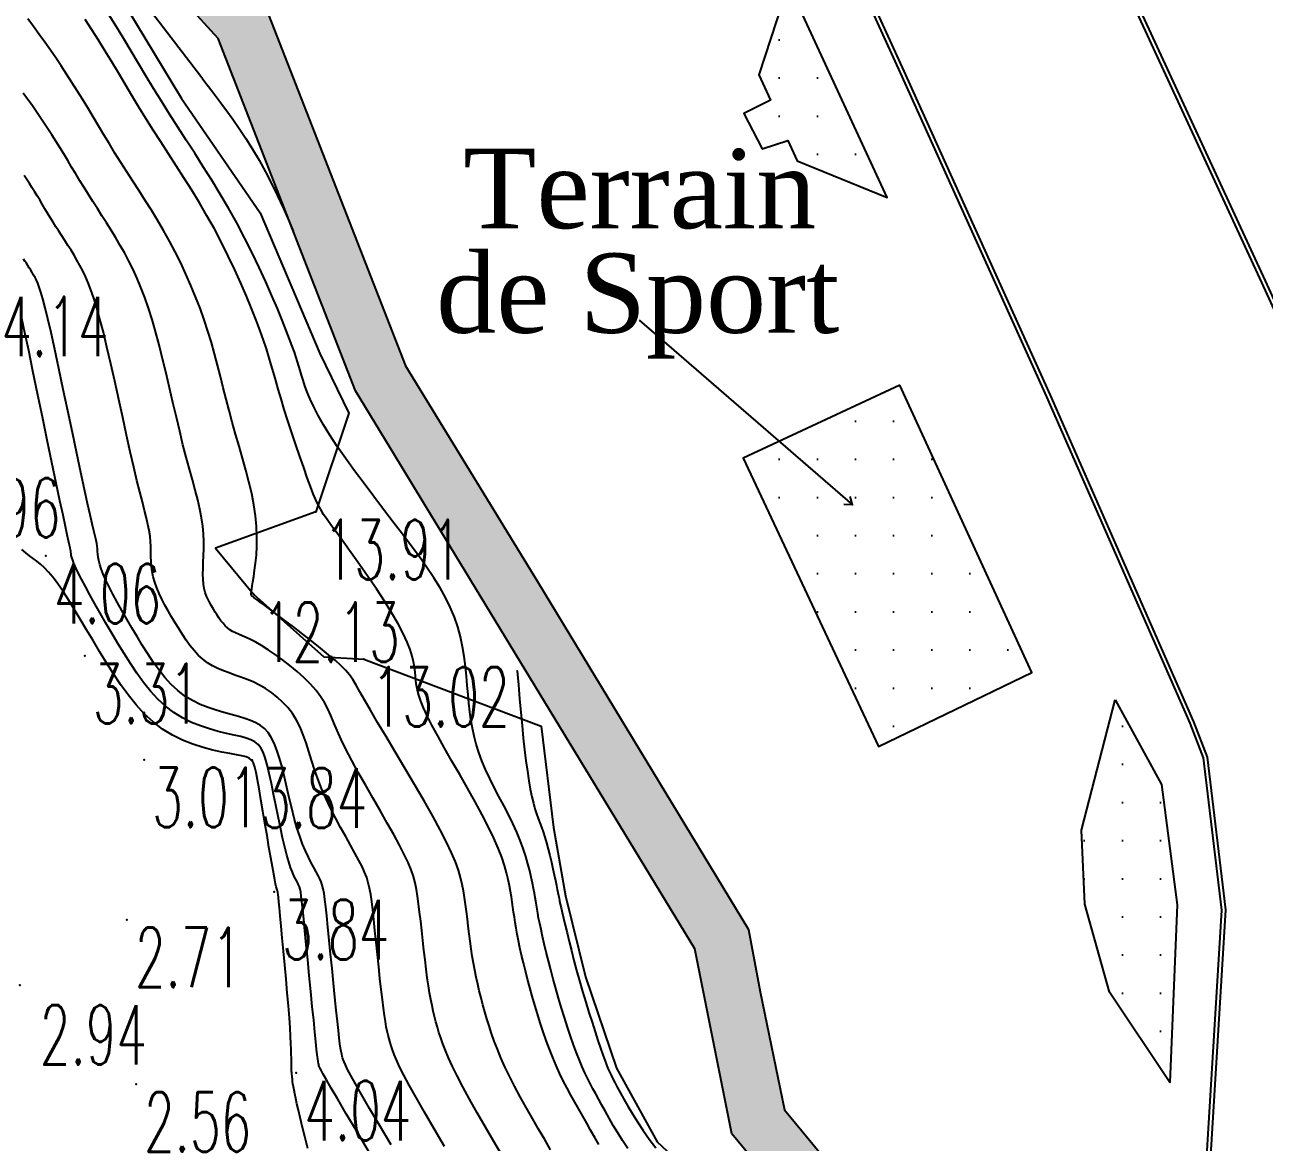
# Model space of a CAD drawing. Header units: millimetres. Extents: x 88261 to 90953, y 390274 to 392322.
# Drawn here: x 90470.6 to 90548.6, y 391567.4 to 391637.7 of the extents above; entities that cross this region are included whole.
import ezdxf
from ezdxf.enums import TextEntityAlignment as Align

# ---------------------------------------------------------------- set-up
doc = ezdxf.new("R2010")
doc.units = ezdxf.units.MM
doc.header["$LTSCALE"] = 25
for name, color, linetype in [('CN_01_00', 42, 'Continuous'), ('CN_02_00', 16, 'Continuous'), ('COTEAlt', 7, 'Continuous'), ('route', 253, 'Continuous'), ('TopoAlt', 7, 'Continuous'), ('TOPOJIS', 7, 'Continuous')]:
    doc.layers.add(name, color=color, linetype=linetype)
doc.styles.add('Romans 1.0', font='Romans.shx', dxfattribs={"width": 0.99, "height": 1})
doc.styles.add('Simplex 1.0', font='Simplex.shx', dxfattribs={"width": 0.99, "height": 2.5})
doc.styles.get("Standard").update_dxf_attribs({"font": 'times.ttf'})
pattern_1 = [(0, (-0.35, -2.46), (0, 2.4), [0, -2.4])]

# ---------------------------------------------------------------- blocks, each defined once
blk = doc.blocks.new('TCPOINT')
at = {"color": 0}
blk.add_point((0, 0), dxfattribs=at)
at = {"layer": 'TopoAlt', "style": 'Romans 1.0', "width": 0.99}
blk.add_attdef('ALT', text='', height=200, dxfattribs=at).set_placement((0.5, -0.5), align=Align.TOP_LEFT)
blk = doc.blocks.new('COTE')
at = {"color": 0}
blk.add_point((0, 0), dxfattribs=at)
at = {"layer": 'COTEAlt'}
blk.add_attdef('ALT', text='', height=3.75, dxfattribs=at).set_placement((1.25, -1.25), align=Align.TOP_LEFT)

msp = doc.modelspace()

# ---------------------------------------------------------------- hatches: boundary and pattern name
h = msp.add_hatch()
h.set_pattern_fill('AR-HBONE', color=23, scale=0.032)
h.set_pattern_definition([(45, (-511.459, 107.3326), (0, 4.597891134), [9.7536, -3.2512]), (135, (-509.16, 109.6315), (5e-16, 4.597891134), [9.7536, -3.2512])])
h.paths.add_polyline_path([(90580.259, 391369.323), (90578.893, 391372.088), (90577.403, 391380.386), (90572.476, 391388.749), (90564.469, 391395.121), (90551.356, 391397.716), (90544.735, 391400.861), (90542.893, 391403.775), (90543.568, 391412.079), (90551.362, 391419.931), (90552.964, 391421.402), (90554.737, 391426.973), (90553.749, 391430.788), (90551.439, 391434.414), (90550.677, 391440.955), (90548.617, 391445.303), (90546.298, 391449.141), (90545.472, 391455.293), (90546.531, 391461.247), (90545.455, 391467.304), (90543.481, 391470.813), (90539.022, 391477.118), (90538.554, 391481.349), (90538.699, 391487.409), (90537.691, 391490.033), (90535.204, 391494.153), (90533.84, 391500.271), (90529.551, 391507.768), (90528.583, 391512.46), (90528.626, 391519.305), (90526.727, 391525.756), (90527.819, 391536.032), (90524.222, 391546.435), (90524.867, 391555.468), (90523.429, 391563.259), (90518.375, 391569.388), (90516.845, 391576.818), (90516.107, 391580.734), (90502.826, 391602.657), (90494.518, 391616.214), (90485.753, 391638.699), (90442.611, 391685.947), (90436.501, 391694.495), (90435.059, 391708.645), (90451.717, 391741.838), (90452.722, 391752.459), (90451.18, 391766.065), (90442.505, 391784.213), (90439.49, 391790.617), (90435.648, 391805.425), (90431.473, 391812.607), (90431.344, 391819.043), (90432.829, 391823.298), (90433.294, 391826.816), (90429.771, 391827.329), (90429.353, 391824.167), (90427.779, 391819.657), (90427.939, 391811.686), (90432.327, 391804.136), (90436.131, 391789.476), (90447.766, 391765.089), (90449.151, 391752.487), (90448.241, 391742.876), (90431.42, 391709.359), (90433.06, 391693.268), (90439.886, 391683.74), (90482.728, 391636.82), (90491.37, 391614.651), (90512.731, 391579.518), (90515.069, 391567.885), (90520.145, 391561.738), (90521.291, 391555.336), (90520.626, 391546.015), (90524.203, 391535.686), (90523.12, 391525.489), (90525.07, 391518.866), (90525.027, 391512.168), (90526.183, 391506.569), (90530.486, 391499.047), (90531.859, 391492.888), (90534.481, 391488.544), (90535.13, 391486.855), (90534.996, 391481.233), (90535.654, 391475.818), (90540.514, 391468.946), (90542.058, 391466.169), (90542.923, 391461.302), (90541.877, 391455.423), (90542.874, 391448.002), (90545.528, 391443.646), (90547.213, 391440.041), (90548.002, 391433.266), (90550.446, 391429.429), (90551.042, 391427.127), (90549.899, 391423.533), (90540.13, 391413.692), (90539.256, 391402.948), (90542.265, 391398.189), (90550.195, 391394.422), (90562.902, 391391.907), (90569.736, 391386.468), (90574.016, 391379.204), (90575.482, 391371.036), (90577.068, 391367.827), (90585.289, 391363.31), (90587.237, 391361.568), (90590.672, 391353.748), (90594.383, 391351.285), (90604.653, 391343.84), (90612.851, 391334.359), (90618.437, 391325.085), (90621.782, 391317.486), (90624.002, 391309.067), (90627.738, 391287.71), (90628.019, 391279.65), (90627.255, 391266.593), (90621.182, 391254.035), (90617.042, 391235.488), (90618.319, 391215.583), (90622.574, 391202.325), (90631.256, 391184.221), (90636.053, 391168.094), (90637.79, 391151.812), (90636.657, 391134.553), (90636.754, 391124.145), (90640.334, 391110.892), (90653.891, 391091.985), (90663.63, 391082.027), (90671.36, 391067.261), (90675.086, 391054.053), (90683.469, 391034.279), (90692.526, 391020.632), (90692.509, 391024.786), (90691.925, 391027.104), (90686.033, 391034.997), (90677.901, 391054.178), (90674.136, 391067.524), (90665.998, 391083.069), (90656.086, 391093.204), (90643.054, 391111.379), (90639.756, 391123.588), (90639.664, 391133.417), (90640.808, 391150.846), (90639.005, 391167.747), (90634.038, 391184.447), (90625.339, 391202.585), (90621.29, 391215.202), (90620.073, 391234.176), (90624.016, 391251.839), (90630.214, 391264.657), (90631.029, 391278.571), (90630.739, 391286.886), (90629.714, 391298.649), (90627.043, 391310.671), (90621.607, 391322.866), (90613.162, 391336.588), (90606.038, 391344.517), (90602.665, 391348.269), (90597.913, 391351.643), (90592.983, 391355.027), (90589.642, 391362.633), (90586.918, 391365.07)])
h = msp.add_hatch()
h.set_pattern_fill('JARDIN', color=104, scale=0.8)
h.set_pattern_definition(pattern_1)
h.paths.add_polyline_path([(90518.626, 391640.26), (90516.765, 391634.533), (90517.492, 391632.936), (90515.826, 391632.103), (90516.975, 391629.881), (90518.597, 391630.409), (90519.189, 391629.121), (90524.842, 391626.815)])
h = msp.add_hatch()
h.set_pattern_fill('JARDIN', color=104, scale=0.8)
h.set_pattern_definition(pattern_1)
h.paths.add_polyline_path([(90525.645, 391615.005), (90515.785, 391610.406), (90524.307, 391592.256), (90533.948, 391596.928)])
h = msp.add_hatch()
h.set_pattern_fill('JARDIN', color=104, scale=0.8)
h.set_pattern_definition(pattern_1)
h.paths.add_polyline_path([(90543.112, 391582.298), (90542.115, 391589.866), (90539.205, 391595.19), (90537.074, 391586.988), (90537.286, 391582.334), (90538.847, 391576.808), (90542.641, 391571.107)])

# ---------------------------------------------------------------- linework, layer by layer
at = {"color": 23, "elevation": 15.394, "flags": 128}
for points in [[(90523.12, 391525.489), (90524.203, 391535.686), (90520.626, 391546.015), (90521.291, 391555.336), (90520.145, 391561.738), (90515.069, 391567.885), (90512.731, 391579.518), (90491.37, 391614.651), (90482.728, 391636.82), (90439.886, 391683.74)], [(90523.12, 391525.489), (90524.203, 391535.686), (90520.626, 391546.015), (90521.291, 391555.336), (90520.145, 391561.738), (90515.069, 391567.885), (90512.731, 391579.518), (90491.37, 391614.651), (90482.728, 391636.82), (90439.886, 391683.74)], [(90523.12, 391525.489), (90524.203, 391535.686), (90520.626, 391546.015), (90521.291, 391555.336), (90520.145, 391561.738), (90515.069, 391567.885), (90512.731, 391579.518), (90491.37, 391614.651), (90482.728, 391636.82), (90439.886, 391683.74)], [(90485.753, 391638.699), (90494.518, 391616.214), (90502.826, 391602.657), (90516.107, 391580.734), (90516.845, 391576.818), (90518.375, 391569.388), (90523.429, 391563.259), (90524.867, 391555.468), (90524.222, 391546.435), (90527.819, 391536.032), (90526.727, 391525.756)], [(90485.753, 391638.699), (90494.518, 391616.214), (90502.826, 391602.657), (90516.107, 391580.734), (90516.845, 391576.818), (90518.375, 391569.388), (90523.429, 391563.259), (90524.867, 391555.468), (90524.222, 391546.435), (90527.819, 391536.032), (90526.727, 391525.756)], [(90485.753, 391638.699), (90494.518, 391616.214), (90502.826, 391602.657), (90516.107, 391580.734), (90516.845, 391576.818), (90518.375, 391569.388), (90523.429, 391563.259), (90524.867, 391555.468), (90524.222, 391546.435), (90527.819, 391536.032), (90526.727, 391525.756)]]:
    msp.add_lwpolyline(points, dxfattribs=at)
at = {"color": 124, "elevation": 12.474, "flags": 128}
msp.add_lwpolyline([(90476.415, 391639.698), (90480.422, 391633.048), (90485.375, 391625.845), (90489.124, 391616.988), (90490.962, 391613.24), (90488.871, 391607.033), (90482.57, 391604.753), (90484.982, 391601.834), (90489.378, 391597.897), (90491.898, 391597.761), (90503.066, 391593.552), (90503.832, 391587.158), (90504.597, 391582.867), (90505.847, 391577.762), (90507.795, 391572.024), (90510.355, 391567.386), (90515.015, 391563.044), (90519.178, 391557.672), (90518.35, 391551.325), (90512.576, 391547.064)], dxfattribs=at)
at = {"color": 104, "elevation": 16.705, "flags": 128}
msp.add_lwpolyline([(90518.626, 391640.26), (90516.765, 391634.533), (90517.492, 391632.936), (90515.826, 391632.103), (90516.975, 391629.881), (90518.597, 391630.409), (90519.189, 391629.121), (90524.842, 391626.815), (90518.626, 391640.26)], dxfattribs=at)
at = {"flags": 128}
for points in [[(90509.229, 391619.095), (90522.654, 391607.465), (90522.523, 391607.997)], [(90522.654, 391607.465), (90522.107, 391607.495)]]:
    msp.add_lwpolyline(points, dxfattribs=at)
at = {"color": 104, "flags": 128}
for points, elevation in [([(90525.645, 391615.005), (90515.785, 391610.406), (90524.307, 391592.256), (90533.948, 391596.928)], 16.852), ([(90539.205, 391595.19), (90542.115, 391589.866), (90543.112, 391582.298), (90542.641, 391571.107), (90538.847, 391576.808), (90537.286, 391582.334), (90537.074, 391586.988)], 17.077)]:
    msp.add_lwpolyline(points, close=True, dxfattribs=dict(at, elevation=elevation))
at = {"layer": 'CN_01_00', "flags": 128}
for points, elevation in [([(90464.512, 391656.77), (90481.69, 391634.363), (90481.699, 391634.352), (90481.722, 391634.321), (90481.768, 391634.261), (90481.844, 391634.163), (90481.956, 391634.016), (90482.114, 391633.81), (90482.323, 391633.537), (90482.589, 391633.189), (90482.905, 391632.771), (90483.261, 391632.288), (90483.648, 391631.749), (90484.056, 391631.16), (90484.476, 391630.528), (90484.898, 391629.859), (90485.312, 391629.162), (90485.711, 391628.44), (90486.096, 391627.695), (90486.469, 391626.926), (90486.835, 391626.132), (90487.195, 391625.311), (90487.455, 391624.694)], 16), ([(90503.655, 391566.886), (90503.286, 391567.517), (90502.902, 391568.177), (90502.511, 391568.853), (90502.123, 391569.536), (90501.748, 391570.214), (90501.393, 391570.876), (90501.068, 391571.51), (90500.779, 391572.11), (90500.526, 391572.674), (90500.304, 391573.209), (90500.108, 391573.718), (90499.935, 391574.205), (90499.781, 391574.673), (90499.642, 391575.127), (90499.513, 391575.572), (90499.392, 391576.009), (90499.277, 391576.443), (90499.169, 391576.875), (90499.068, 391577.306), (90498.973, 391577.74), (90498.884, 391578.178), (90498.802, 391578.622), (90498.726, 391579.074), (90498.656, 391579.535), (90498.591, 391580.004), (90498.53, 391580.475), (90498.471, 391580.946), (90498.415, 391581.412), (90498.358, 391581.871), (90498.301, 391582.319), (90498.241, 391582.751), (90498.177, 391583.168), (90498.098, 391583.584), (90497.994, 391584.015), (90497.854, 391584.479), (90497.667, 391584.993), (90497.421, 391585.575), (90497.107, 391586.241), (90496.713, 391587.008), (90496.234, 391587.886), (90495.687, 391588.849), (90495.097, 391589.864), (90494.486, 391590.898), (90493.879, 391591.917), (90493.299, 391592.889), (90492.769, 391593.779), (90492.314, 391594.554), (90491.948, 391595.192), (90491.657, 391595.707), (90491.415, 391596.125), (90491.2, 391596.473), (90490.986, 391596.775), (90490.751, 391597.058), (90490.47, 391597.348), (90490.12, 391597.669), (90489.684, 391598.042), (90489.178, 391598.455), (90488.625, 391598.895), (90488.05, 391599.343), (90487.475, 391599.784), (90486.924, 391600.202), (90486.42, 391600.581), (90485.987, 391600.903), (90485.643, 391601.158), (90485.381, 391601.351), (90485.19, 391601.489), (90485.059, 391601.584), (90484.974, 391601.643), (90484.926, 391601.675), (90484.902, 391601.691), (90484.89, 391601.698), (90484.881, 391601.706), (90484.872, 391601.714), (90484.863, 391601.723), (90484.855, 391601.733), (90484.848, 391601.744), (90484.84, 391601.755), (90484.833, 391601.766), (90484.826, 391601.778), (90484.819, 391601.791), (90484.814, 391601.813), (90484.813, 391601.853), (90484.816, 391601.919), (90484.826, 391602.021), (90484.845, 391602.167), (90484.874, 391602.366), (90484.914, 391602.627), (90484.967, 391602.956), (90485.025, 391603.351), (90485.083, 391603.805), (90485.131, 391604.313), (90485.163, 391604.869), (90485.172, 391605.469), (90485.149, 391606.106), (90485.088, 391606.774), (90484.983, 391607.469), (90484.841, 391608.185), (90484.667, 391608.918), (90484.471, 391609.663), (90484.26, 391610.416), (90484.041, 391611.171), (90483.823, 391611.923), (90483.612, 391612.669), (90483.415, 391613.404), (90483.228, 391614.129), (90483.048, 391614.847), (90482.87, 391615.56), (90482.689, 391616.27), (90482.5, 391616.979), (90482.299, 391617.69), (90482.081, 391618.404), (90481.843, 391619.123), (90481.585, 391619.845), (90481.307, 391620.567), (90481.011, 391621.286), (90480.698, 391622), (90480.369, 391622.704), (90480.025, 391623.397), (90479.668, 391624.075), (90479.297, 391624.737), (90478.917, 391625.383), (90478.53, 391626.015), (90478.14, 391626.634), (90477.748, 391627.244), (90477.359, 391627.844), (90476.975, 391628.438), (90476.599, 391629.027), (90476.233, 391629.612), (90475.877, 391630.192), (90475.529, 391630.768), (90475.188, 391631.338), (90474.851, 391631.9), (90474.518, 391632.455), (90474.186, 391633.002), (90473.855, 391633.539), (90473.522, 391634.066), (90473.187, 391634.584), (90472.85, 391635.095), (90472.51, 391635.599), (90472.165, 391636.098), (90471.817, 391636.593), (90471.463, 391637.086), (90471.104, 391637.577), (90470.739, 391638.067)], 12), ([(90506.692, 391567.207), (90506.431, 391567.661), (90506.178, 391568.112), (90505.927, 391568.558), (90505.677, 391568.998), (90505.428, 391569.435), (90505.18, 391569.873), (90504.935, 391570.315), (90504.694, 391570.763), (90504.458, 391571.222), (90504.227, 391571.695), (90504.004, 391572.185), (90503.787, 391572.694), (90503.579, 391573.221), (90503.378, 391573.761), (90503.186, 391574.311), (90503.001, 391574.867), (90502.825, 391575.426), (90502.656, 391575.984), (90502.496, 391576.539), (90502.345, 391577.086), (90502.202, 391577.622), (90502.068, 391578.144), (90501.945, 391578.65), (90501.831, 391579.135), (90501.728, 391579.599), (90501.637, 391580.036), (90501.557, 391580.444), (90501.488, 391580.823), (90501.429, 391581.176), (90501.377, 391581.511), (90501.33, 391581.833), (90501.285, 391582.15), (90501.238, 391582.469), (90501.189, 391582.795), (90501.134, 391583.136), (90501.069, 391583.498), (90500.989, 391583.887), (90500.886, 391584.312), (90500.751, 391584.777), (90500.578, 391585.291), (90500.36, 391585.86), (90500.088, 391586.49), (90499.755, 391587.189), (90499.358, 391587.959), (90498.91, 391588.781), (90498.431, 391589.635), (90497.937, 391590.499), (90497.447, 391591.349), (90496.979, 391592.165), (90496.552, 391592.925), (90496.182, 391593.606), (90495.885, 391594.193), (90495.654, 391594.693), (90495.481, 391595.121), (90495.355, 391595.49), (90495.269, 391595.815), (90495.212, 391596.108), (90495.174, 391596.385), (90495.148, 391596.659), (90495.122, 391596.944), (90495.086, 391597.248), (90495.03, 391597.581), (90494.942, 391597.951), (90494.813, 391598.368), (90494.63, 391598.839), (90494.384, 391599.374), (90494.063, 391599.981), (90493.663, 391600.664), (90493.198, 391601.404), (90492.689, 391602.176), (90492.157, 391602.957), (90491.623, 391603.723), (90491.106, 391604.449), (90490.629, 391605.112), (90490.212, 391605.687), (90489.869, 391606.158), (90489.593, 391606.545), (90489.369, 391606.875), (90489.183, 391607.175), (90489.021, 391607.473), (90488.869, 391607.796), (90488.714, 391608.171), (90488.54, 391608.626), (90488.338, 391609.18), (90488.112, 391609.818), (90487.869, 391610.519), (90487.618, 391611.258), (90487.367, 391612.013), (90487.122, 391612.763), (90486.893, 391613.483), (90486.686, 391614.152), (90486.508, 391614.753), (90486.351, 391615.298), (90486.208, 391615.806), (90486.068, 391616.295), (90485.924, 391616.784), (90485.766, 391617.292), (90485.585, 391617.836), (90485.373, 391618.435), (90485.122, 391619.103), (90484.834, 391619.833), (90484.511, 391620.612), (90484.157, 391621.43), (90483.775, 391622.273), (90483.368, 391623.131), (90482.938, 391623.99), (90482.49, 391624.84), (90482.025, 391625.67), (90481.549, 391626.48), (90481.063, 391627.273), (90480.573, 391628.05), (90480.082, 391628.814), (90479.594, 391629.568), (90479.112, 391630.313), (90478.64, 391631.051), (90478.182, 391631.785), (90477.735, 391632.513), (90477.299, 391633.235), (90476.87, 391633.95), (90476.448, 391634.656), (90476.03, 391635.352), (90475.614, 391636.038), (90475.198, 391636.712), (90474.78, 391637.373), (90474.361, 391638.023)], 14), ([(90496.982, 391567.082), (90496.327, 391568.198), (90495.723, 391569.237), (90495.196, 391570.161), (90494.763, 391570.94), (90494.42, 391571.582), (90494.154, 391572.107), (90493.953, 391572.533), (90493.803, 391572.88), (90493.694, 391573.167), (90493.613, 391573.413), (90493.547, 391573.637), (90493.487, 391573.857), (90493.429, 391574.085), (90493.371, 391574.336), (90493.314, 391574.619), (90493.256, 391574.949), (90493.196, 391575.336), (90493.132, 391575.793), (90493.064, 391576.333), (90492.991, 391576.961), (90492.914, 391577.659), (90492.834, 391578.404), (90492.754, 391579.171), (90492.675, 391579.937), (90492.597, 391580.676), (90492.524, 391581.365), (90492.455, 391581.981), (90492.392, 391582.505), (90492.33, 391582.952), (90492.261, 391583.34), (90492.179, 391583.689), (90492.077, 391584.019), (90491.948, 391584.351), (90491.787, 391584.703), (90491.586, 391585.096), (90491.341, 391585.545), (90491.061, 391586.045), (90490.756, 391586.588), (90490.436, 391587.164), (90490.113, 391587.764), (90489.797, 391588.38), (90489.499, 391589.001), (90489.23, 391589.62), (90488.996, 391590.228), (90488.793, 391590.821), (90488.609, 391591.397), (90488.436, 391591.952), (90488.264, 391592.484), (90488.084, 391592.991), (90487.885, 391593.469), (90487.659, 391593.915), (90487.399, 391594.329), (90487.106, 391594.709), (90486.786, 391595.056), (90486.442, 391595.371), (90486.081, 391595.654), (90485.706, 391595.907), (90485.323, 391596.129), (90484.935, 391596.322), (90484.549, 391596.486), (90484.165, 391596.63), (90483.787, 391596.762), (90483.416, 391596.889), (90483.056, 391597.021), (90482.707, 391597.165), (90482.373, 391597.33), (90482.056, 391597.525), (90481.758, 391597.755), (90481.476, 391598.019), (90481.209, 391598.311), (90480.954, 391598.627), (90480.71, 391598.964), (90480.475, 391599.316), (90480.246, 391599.679), (90480.021, 391600.049), (90479.8, 391600.422), (90479.584, 391600.795), (90479.378, 391601.167), (90479.186, 391601.536), (90479.012, 391601.9), (90478.859, 391602.258), (90478.731, 391602.608), (90478.633, 391602.947), (90478.566, 391603.276), (90478.525, 391603.595), (90478.503, 391603.91), (90478.494, 391604.221), (90478.489, 391604.533), (90478.483, 391604.849), (90478.468, 391605.172), (90478.437, 391605.505), (90478.385, 391605.853), (90478.31, 391606.227), (90478.213, 391606.644), (90478.095, 391607.116), (90477.955, 391607.657), (90477.795, 391608.283), (90477.615, 391609.008), (90477.415, 391609.844), (90477.196, 391610.8), (90476.962, 391611.851), (90476.718, 391612.964), (90476.468, 391614.107), (90476.216, 391615.249), (90475.968, 391616.356), (90475.727, 391617.398), (90475.499, 391618.342), (90475.286, 391619.164), (90475.087, 391619.87), (90474.899, 391620.477), (90474.719, 391620.999), (90474.544, 391621.452), (90474.372, 391621.851), (90474.199, 391622.211), (90474.023, 391622.546), (90473.841, 391622.871), (90473.655, 391623.188), (90473.465, 391623.499), (90473.273, 391623.803), (90473.08, 391624.102), (90472.889, 391624.397), (90472.701, 391624.689), (90472.516, 391624.978), (90472.336, 391625.265), (90472.162, 391625.55), (90471.991, 391625.833), (90471.823, 391626.113), (90471.658, 391626.389), (90471.494, 391626.662), (90471.331, 391626.93), (90471.168, 391627.194), (90471.005, 391627.453), (90470.841, 391627.707), (90470.675, 391627.958), (90470.508, 391628.206)], 8), ([(90493.617, 391567.189), (90492.888, 391568.418), (90492.26, 391569.487), (90491.755, 391570.355), (90491.368, 391571.035), (90491.079, 391571.555), (90490.875, 391571.941), (90490.737, 391572.218), (90490.651, 391572.415), (90490.599, 391572.556), (90490.564, 391572.67), (90490.534, 391572.78), (90490.504, 391572.907), (90490.472, 391573.066), (90490.437, 391573.276), (90490.398, 391573.553), (90490.351, 391573.915), (90490.297, 391574.379), (90490.233, 391574.962), (90490.158, 391575.674), (90490.075, 391576.487), (90489.987, 391577.369), (90489.896, 391578.284), (90489.805, 391579.199), (90489.717, 391580.078), (90489.635, 391580.889), (90489.562, 391581.596), (90489.5, 391582.174), (90489.446, 391582.636), (90489.394, 391583.002), (90489.341, 391583.294), (90489.281, 391583.532), (90489.211, 391583.739), (90489.126, 391583.934), (90489.022, 391584.14), (90488.895, 391584.375), (90488.748, 391584.644), (90488.585, 391584.95), (90488.411, 391585.297), (90488.23, 391585.688), (90488.047, 391586.125), (90487.864, 391586.613), (90487.688, 391587.153), (90487.52, 391587.746), (90487.36, 391588.378), (90487.206, 391589.032), (90487.054, 391589.691), (90486.903, 391590.338), (90486.75, 391590.957), (90486.593, 391591.529), (90486.429, 391592.038), (90486.256, 391592.472), (90486.07, 391592.835), (90485.866, 391593.137), (90485.638, 391593.385), (90485.384, 391593.589), (90485.097, 391593.759), (90484.774, 391593.903), (90484.41, 391594.031), (90484.002, 391594.15), (90483.557, 391594.27), (90483.085, 391594.398), (90482.595, 391594.542), (90482.096, 391594.71), (90481.598, 391594.91), (90481.109, 391595.15), (90480.64, 391595.438), (90480.196, 391595.78), (90479.778, 391596.171), (90479.381, 391596.605), (90479.004, 391597.074), (90478.642, 391597.574), (90478.293, 391598.097), (90477.953, 391598.636), (90477.619, 391599.185), (90477.29, 391599.737), (90476.969, 391600.286), (90476.661, 391600.824), (90476.371, 391601.345), (90476.105, 391601.84), (90475.866, 391602.304), (90475.66, 391602.728), (90475.492, 391603.107), (90475.366, 391603.435), (90475.275, 391603.718), (90475.214, 391603.962), (90475.175, 391604.175), (90475.152, 391604.366), (90475.139, 391604.54), (90475.127, 391604.706), (90475.112, 391604.87), (90475.085, 391605.044), (90475.044, 391605.248), (90474.986, 391605.506), (90474.907, 391605.842), (90474.803, 391606.278), (90474.673, 391606.84), (90474.511, 391607.55), (90474.317, 391608.432), (90474.087, 391609.498), (90473.829, 391610.711), (90473.553, 391612.022), (90473.267, 391613.38), (90472.98, 391614.738), (90472.702, 391616.045), (90472.442, 391617.253), (90472.208, 391618.311), (90472.008, 391619.184), (90471.838, 391619.883), (90471.695, 391620.432), (90471.573, 391620.856), (90471.468, 391621.179), (90471.374, 391621.424), (90471.286, 391621.617), (90471.201, 391621.782), (90471.113, 391621.938), (90471.023, 391622.091), (90470.932, 391622.241), (90470.839, 391622.388), (90470.747, 391622.532), (90470.654, 391622.674), (90470.564, 391622.814), (90470.475, 391622.954)], 6), ([(90488.368, 391566.952), (90488.183, 391567.709), (90488.026, 391568.357), (90487.892, 391568.91), (90487.781, 391569.377), (90487.689, 391569.772), (90487.614, 391570.106), (90487.553, 391570.39), (90487.504, 391570.636), (90487.466, 391570.848), (90487.436, 391571.029), (90487.414, 391571.184), (90487.398, 391571.315), (90487.386, 391571.426), (90487.377, 391571.52), (90487.37, 391571.602), (90487.364, 391571.674), (90487.358, 391571.742), (90487.352, 391571.809), (90487.347, 391571.88), (90487.342, 391571.959), (90487.339, 391572.051), (90487.337, 391572.16), (90487.336, 391572.292), (90487.336, 391572.45), (90487.335, 391572.645), (90487.332, 391572.888), (90487.325, 391573.189), (90487.311, 391573.558), (90487.288, 391574.007), (90487.256, 391574.546), (90487.21, 391575.186), (90487.152, 391575.929), (90487.082, 391576.753), (90487.006, 391577.624), (90486.925, 391578.512), (90486.844, 391579.385), (90486.766, 391580.211), (90486.694, 391580.958), (90486.633, 391581.596), (90486.584, 391582.101), (90486.546, 391582.483), (90486.518, 391582.758), (90486.499, 391582.947), (90486.484, 391583.066), (90486.474, 391583.133), (90486.466, 391583.166), (90486.458, 391583.184), (90486.448, 391583.204), (90486.434, 391583.242), (90486.414, 391583.312), (90486.386, 391583.43), (90486.347, 391583.611), (90486.296, 391583.871), (90486.229, 391584.224), (90486.146, 391584.686), (90486.044, 391585.264), (90485.928, 391585.935), (90485.803, 391586.668), (90485.672, 391587.431), (90485.542, 391588.193), (90485.416, 391588.923), (90485.3, 391589.589), (90485.199, 391590.161), (90485.114, 391590.616), (90485.034, 391590.962), (90484.946, 391591.217), (90484.835, 391591.399), (90484.687, 391591.525), (90484.489, 391591.612), (90484.226, 391591.678), (90483.884, 391591.74), (90483.455, 391591.814), (90482.949, 391591.909), (90482.384, 391592.034), (90481.774, 391592.194), (90481.137, 391592.399), (90480.489, 391592.655), (90479.845, 391592.97), (90479.223, 391593.352), (90478.635, 391593.805), (90478.08, 391594.322), (90477.557, 391594.894), (90477.059, 391595.511), (90476.585, 391596.163), (90476.131, 391596.841), (90475.692, 391597.534), (90475.266, 391598.234), (90474.849, 391598.93), (90474.443, 391599.613), (90474.05, 391600.273), (90473.671, 391600.902), (90473.308, 391601.489), (90472.963, 391602.026), (90472.639, 391602.502), (90472.336, 391602.909), (90472.056, 391603.241), (90471.795, 391603.51), (90471.549, 391603.73), (90471.312, 391603.918), (90471.081, 391604.089), (90470.85, 391604.259), (90470.615, 391604.443), (90470.371, 391604.657)], 4), ([(90501.561, 391597.021), (90501.561, 391597.021), (90501.561, 391597.021), (90501.633, 391596.144), (90501.705, 391595.269), (90501.779, 391594.411), (90501.856, 391593.585), (90501.936, 391592.797), (90502.019, 391592.052), (90502.105, 391591.353), (90502.193, 391590.704), (90502.284, 391590.11), (90502.377, 391589.575), (90502.472, 391589.104), (90502.57, 391588.696), (90502.669, 391588.343), (90502.77, 391588.029), (90502.872, 391587.74), (90502.976, 391587.463), (90503.081, 391587.184), (90503.187, 391586.889), (90503.294, 391586.564), (90503.401, 391586.2), (90503.508, 391585.805), (90503.612, 391585.392), (90503.711, 391584.975), (90503.804, 391584.566), (90503.889, 391584.179), (90503.963, 391583.826), (90504.027, 391583.521), (90504.078, 391583.272), (90504.119, 391583.066), (90504.155, 391582.888), (90504.189, 391582.72), (90504.225, 391582.546), (90504.268, 391582.348), (90504.321, 391582.11), (90504.387, 391581.815), (90504.471, 391581.45), (90504.572, 391581.019), (90504.689, 391580.531), (90504.821, 391579.993), (90504.967, 391579.413), (90505.126, 391578.8), (90505.297, 391578.162), (90505.479, 391577.506), (90505.671, 391576.842), (90505.868, 391576.179), (90506.067, 391575.529), (90506.263, 391574.903), (90506.453, 391574.312), (90506.632, 391573.767), (90506.795, 391573.279), (90506.94, 391572.86), (90507.062, 391572.514), (90507.168, 391572.23), (90507.265, 391571.99), (90507.36, 391571.776), (90507.459, 391571.57), (90507.57, 391571.354), (90507.699, 391571.11), (90507.855, 391570.822), (90508.042, 391570.475), (90508.263, 391570.073), (90508.516, 391569.626), (90508.803, 391569.143), (90509.124, 391568.631), (90509.478, 391568.099), (90509.866, 391567.557), (90510.287, 391567.012)], 16)]:
    msp.add_lwpolyline(points, dxfattribs=dict(at, elevation=elevation))
at = {"layer": 'CN_02_00', "flags": 128}
for points, elevation in [([(90508.514, 391566.969), (90508.186, 391567.462), (90507.883, 391567.947), (90507.604, 391568.417), (90507.347, 391568.867), (90507.11, 391569.293), (90506.891, 391569.69), (90506.688, 391570.054), (90506.499, 391570.395), (90506.319, 391570.721), (90506.147, 391571.045), (90505.98, 391571.377), (90505.813, 391571.726), (90505.645, 391572.105), (90505.472, 391572.522), (90505.291, 391572.987), (90505.105, 391573.494), (90504.916, 391574.036), (90504.725, 391574.607), (90504.534, 391575.198), (90504.346, 391575.802), (90504.164, 391576.413), (90503.988, 391577.022), (90503.821, 391577.624), (90503.664, 391578.211), (90503.518, 391578.779), (90503.383, 391579.321), (90503.26, 391579.833), (90503.15, 391580.309), (90503.054, 391580.743), (90502.972, 391581.13), (90502.904, 391581.466), (90502.849, 391581.762), (90502.801, 391582.028), (90502.759, 391582.277), (90502.72, 391582.519), (90502.679, 391582.768), (90502.633, 391583.033), (90502.58, 391583.328), (90502.516, 391583.662), (90502.439, 391584.033), (90502.345, 391584.439), (90502.231, 391584.876), (90502.095, 391585.342), (90501.934, 391585.833), (90501.745, 391586.345), (90501.524, 391586.877), (90501.272, 391587.424), (90500.996, 391587.983), (90500.703, 391588.549), (90500.404, 391589.119), (90500.108, 391589.689), (90499.824, 391590.254), (90499.561, 391590.811), (90499.327, 391591.355), (90499.131, 391591.884), (90498.969, 391592.402), (90498.837, 391592.912), (90498.73, 391593.421), (90498.644, 391593.933), (90498.574, 391594.453), (90498.515, 391594.985), (90498.463, 391595.535), (90498.414, 391596.107), (90498.36, 391596.696), (90498.295, 391597.301), (90498.214, 391597.917), (90498.111, 391598.539), (90497.978, 391599.166), (90497.81, 391599.791), (90497.6, 391600.413), (90497.344, 391601.028), (90497.042, 391601.641), (90496.694, 391602.258), (90496.303, 391602.885), (90495.871, 391603.528), (90495.397, 391604.195), (90494.884, 391604.89), (90494.334, 391605.619), (90493.749, 391606.387), (90493.142, 391607.183), (90492.524, 391607.995), (90491.911, 391608.81), (90491.315, 391609.617), (90490.749, 391610.402), (90490.227, 391611.153), (90489.762, 391611.858), (90489.365, 391612.506), (90489.031, 391613.098), (90488.753, 391613.638), (90488.525, 391614.127), (90488.34, 391614.57), (90488.19, 391614.968), (90488.069, 391615.325), (90487.969, 391615.644), (90487.884, 391615.931), (90487.805, 391616.2), (90487.725, 391616.469), (90487.635, 391616.757), (90487.528, 391617.081), (90487.394, 391617.46), (90487.227, 391617.91), (90487.018, 391618.45), (90486.761, 391619.093), (90486.458, 391619.826), (90486.113, 391620.635), (90485.73, 391621.502), (90485.314, 391622.41), (90484.867, 391623.344), (90484.395, 391624.287), (90483.901, 391625.222), (90483.389, 391626.136), (90482.864, 391627.028), (90482.33, 391627.901), (90481.79, 391628.758), (90481.249, 391629.6), (90480.711, 391630.43), (90480.181, 391631.25), (90479.661, 391632.063), (90479.156, 391632.871), (90478.664, 391633.674), (90478.183, 391634.469), (90477.711, 391635.256), (90477.246, 391636.034), (90476.785, 391636.801), (90476.327, 391637.556), (90475.869, 391638.298)], 15), ([(90500.623, 391566.48), (90500.087, 391567.392), (90499.553, 391568.309), (90499.037, 391569.206), (90498.558, 391570.056), (90498.132, 391570.836), (90497.771, 391571.525), (90497.473, 391572.128), (90497.229, 391572.658), (90497.03, 391573.126), (90496.869, 391573.542), (90496.738, 391573.92), (90496.627, 391574.27), (90496.53, 391574.604), (90496.439, 391574.933), (90496.353, 391575.264), (90496.27, 391575.605), (90496.191, 391575.963), (90496.114, 391576.344), (90496.04, 391576.757), (90495.967, 391577.207), (90495.895, 391577.703), (90495.823, 391578.248), (90495.752, 391578.832), (90495.682, 391579.44), (90495.613, 391580.059), (90495.545, 391580.675), (90495.478, 391581.274), (90495.412, 391581.842), (90495.348, 391582.366), (90495.285, 391582.837), (90495.214, 391583.268), (90495.127, 391583.677), (90495.016, 391584.084), (90494.872, 391584.506), (90494.685, 391584.963), (90494.447, 391585.472), (90494.149, 391586.052), (90493.787, 391586.715), (90493.374, 391587.447), (90492.926, 391588.226), (90492.461, 391589.031), (90491.996, 391589.841), (90491.548, 391590.634), (90491.134, 391591.39), (90490.772, 391592.087), (90490.472, 391592.71), (90490.225, 391593.264), (90490.012, 391593.761), (90489.818, 391594.212), (90489.625, 391594.63), (90489.417, 391595.025), (90489.178, 391595.408), (90488.89, 391595.792), (90488.541, 391596.185), (90488.142, 391596.582), (90487.705, 391596.975), (90487.246, 391597.357), (90486.778, 391597.719), (90486.315, 391598.054), (90485.871, 391598.355), (90485.461, 391598.612), (90485.096, 391598.822), (90484.773, 391598.99), (90484.488, 391599.126), (90484.237, 391599.236), (90484.015, 391599.332), (90483.817, 391599.42), (90483.638, 391599.511), (90483.473, 391599.612), (90483.319, 391599.73), (90483.174, 391599.866), (90483.036, 391600.017), (90482.905, 391600.18), (90482.779, 391600.354), (90482.658, 391600.535), (90482.54, 391600.723), (90482.424, 391600.914), (90482.309, 391601.106), (90482.199, 391601.304), (90482.095, 391601.51), (90482.001, 391601.728), (90481.919, 391601.961), (90481.852, 391602.213), (90481.803, 391602.487), (90481.774, 391602.787), (90481.766, 391603.116), (90481.775, 391603.473), (90481.793, 391603.857), (90481.812, 391604.267), (90481.826, 391604.701), (90481.827, 391605.159), (90481.808, 391605.639), (90481.762, 391606.14), (90481.684, 391606.661), (90481.575, 391607.206), (90481.44, 391607.781), (90481.283, 391608.389), (90481.108, 391609.037), (90480.918, 391609.727), (90480.719, 391610.465), (90480.513, 391611.256), (90480.305, 391612.102), (90480.095, 391612.99), (90479.883, 391613.905), (90479.669, 391614.833), (90479.453, 391615.759), (90479.234, 391616.668), (90479.013, 391617.544), (90478.79, 391618.373), (90478.565, 391619.143), (90478.336, 391619.858), (90478.103, 391620.522), (90477.865, 391621.143), (90477.621, 391621.726), (90477.371, 391622.277), (90477.112, 391622.804), (90476.845, 391623.311), (90476.569, 391623.804), (90476.286, 391624.286), (90475.997, 391624.757), (90475.706, 391625.219), (90475.414, 391625.673), (90475.124, 391626.121), (90474.838, 391626.564), (90474.557, 391627.002), (90474.285, 391627.438), (90474.019, 391627.871), (90473.76, 391628.3), (90473.505, 391628.725), (90473.254, 391629.145), (90473.006, 391629.559), (90472.759, 391629.966), (90472.511, 391630.367), (90472.263, 391630.76), (90472.014, 391631.146), (90471.763, 391631.526), (90471.509, 391631.902), (90471.252, 391632.274), (90470.992, 391632.643), (90470.729, 391633.011), (90470.461, 391633.377)], 10), ([(90492.261, 391566.685), (90491.471, 391568.008), (90490.792, 391569.149), (90490.252, 391570.062), (90489.841, 391570.762), (90489.542, 391571.28), (90489.336, 391571.644), (90489.204, 391571.887), (90489.129, 391572.038), (90489.091, 391572.128), (90489.073, 391572.186), (90489.058, 391572.242), (90489.042, 391572.317), (90489.023, 391572.431), (90488.999, 391572.604), (90488.969, 391572.855), (90488.929, 391573.204), (90488.88, 391573.672), (90488.818, 391574.277), (90488.742, 391575.03), (90488.656, 391575.901), (90488.563, 391576.851), (90488.466, 391577.84), (90488.37, 391578.83), (90488.277, 391579.78), (90488.191, 391580.651), (90488.116, 391581.403), (90488.054, 391582.009), (90488.004, 391582.478), (90487.961, 391582.833), (90487.922, 391583.096), (90487.884, 391583.289), (90487.843, 391583.433), (90487.796, 391583.55), (90487.74, 391583.662), (90487.671, 391583.79), (90487.591, 391583.943), (90487.5, 391584.131), (90487.399, 391584.363), (90487.289, 391584.649), (90487.171, 391584.998), (90487.047, 391585.418), (90486.917, 391585.92), (90486.782, 391586.505), (90486.644, 391587.157), (90486.504, 391587.85), (90486.363, 391588.561), (90486.222, 391589.266), (90486.083, 391589.94), (90485.947, 391590.559), (90485.814, 391591.1), (90485.685, 391591.544), (90485.552, 391591.899), (90485.406, 391592.177), (90485.237, 391592.392), (90485.035, 391592.557), (90484.793, 391592.685), (90484.5, 391592.79), (90484.147, 391592.885), (90483.728, 391592.982), (90483.253, 391593.09), (90482.734, 391593.216), (90482.185, 391593.368), (90481.617, 391593.554), (90481.043, 391593.783), (90480.477, 391594.06), (90479.931, 391594.395), (90479.415, 391594.792), (90478.929, 391595.247), (90478.468, 391595.751), (90478.029, 391596.298), (90477.608, 391596.879), (90477.201, 391597.487), (90476.806, 391598.114), (90476.418, 391598.753), (90476.035, 391599.395), (90475.662, 391600.032), (90475.303, 391600.653), (90474.964, 391601.249), (90474.651, 391601.81), (90474.369, 391602.326), (90474.124, 391602.789), (90473.922, 391603.187), (90473.765, 391603.515), (90473.65, 391603.779), (90473.569, 391603.988), (90473.516, 391604.152), (90473.484, 391604.282), (90473.467, 391604.385), (90473.457, 391604.472), (90473.449, 391604.553), (90473.436, 391604.64), (90473.412, 391604.759), (90473.372, 391604.938), (90473.313, 391605.205), (90473.227, 391605.589), (90473.111, 391606.118), (90472.96, 391606.821), (90472.767, 391607.726), (90472.532, 391608.847), (90472.263, 391610.142), (90471.97, 391611.551), (90471.666, 391613.017), (90471.362, 391614.483), (90471.069, 391615.889), (90470.799, 391617.18), (90470.562, 391618.296), (90470.368, 391619.194)], 5)]:
    msp.add_lwpolyline(points, dxfattribs=dict(at, elevation=elevation))
at = {"layer": 'route', "color": 252, "flags": 128}
for points, elevation in [([(90436.338, 391829.282), (90445.524, 391809.407), (90454.728, 391789.751), (90463.628, 391770.258), (90471.953, 391751.965), (90481.532, 391731.1), (90491.114, 391709.994), (90500.371, 391689.858), (90510.69, 391667.297), (90517.769, 391651.945), (90525.663, 391634.659), (90534.871, 391614.275), (90543.906, 391593.721), (90544.747, 391591.54), (90545.901, 391581.97), (90543.907, 391549.34), (90546.031, 391528.334), (90548.985, 391514.767), (90555.31, 391491.163), (90557.917, 391480.356)], 18.214), ([(90436.565, 391829.387), (90445.751, 391809.512), (90454.955, 391789.856), (90463.855, 391770.362), (90472.18, 391752.069), (90481.759, 391731.204), (90491.341, 391710.098), (90500.598, 391689.962), (90510.917, 391667.401), (90517.996, 391652.049), (90525.891, 391634.762), (90535.099, 391614.377), (90544.137, 391593.816), (90544.991, 391591.601), (90546.152, 391581.977), (90544.158, 391549.345), (90546.278, 391528.373), (90549.228, 391514.826), (90555.552, 391491.225), (90558.16, 391480.415)], 18.214), ([(90546.438, 391667.887), (90531.929, 391661.417), (90527.66, 391659.298), (90527.451, 391658.823), (90527.674, 391658.621), (90531.633, 391658.505), (90539.759, 391640.787), (90548.638, 391621.574), (90561.784, 391592.828), (90559.075, 391591.526), (90558.724, 391591.124), (90558.794, 391590.156), (90561.796, 391583.714), (90576.254, 391569.662)], 16.304), ([(90532.04, 391661.751), (90527.467, 391659.482), (90527.15, 391658.758), (90527.575, 391658.374), (90531.47, 391658.26), (90539.532, 391640.682), (90548.411, 391621.47), (90561.455, 391592.947), (90558.921, 391591.729), (90558.467, 391591.21), (90558.548, 391590.092), (90561.589, 391583.567), (90576.08, 391569.483), (90576.08, 391569.483)], 16.304)]:
    msp.add_lwpolyline(points, dxfattribs=dict(at, elevation=elevation))

# ---------------------------------------------------------------- block references
at = {"layer": 'COTEAlt'}
ref = msp.add_blockref('COTE', (90470.249, 391577.239), dxfattribs=at)
ref.add_attrib('ALT', '2.94', dxfattribs={"height": 3.75, "style": 'Simplex 1.0', "width": 0.6}).set_placement((90471.499, 391575.989), align=Align.TOP_LEFT)
at = {"layer": 'TOPOJIS'}
ref = msp.add_blockref('TCPOINT', (90468.576, 391621.071, 4.139), dxfattribs=at)
ref.add_attrib('ALT', '4.14', dxfattribs={"layer": 'TopoAlt', "height": 3.75, "style": 'Romans 1.0', "width": 0.6}).set_placement((90469.076, 391620.571, 4.139), align=Align.TOP_LEFT)
ref = msp.add_blockref('TCPOINT', (90465.554, 391609.658, 3.957), dxfattribs=at)
ref.add_attrib('ALT', '3.96', dxfattribs={"layer": 'TopoAlt', "height": 3.75, "style": 'Romans 1.0', "width": 0.6}).set_placement((90466.054, 391609.158, 3.957), align=Align.TOP_LEFT)
ref = msp.add_blockref('TCPOINT', (90488.871, 391607.033, 13.911), dxfattribs=at)
ref.add_attrib('ALT', '13.91', dxfattribs={"layer": 'TopoAlt', "height": 3.75, "style": 'Romans 1.0', "width": 0.6}).set_placement((90489.371, 391606.533, 13.911), align=Align.TOP_LEFT)
ref = msp.add_blockref('TCPOINT', (90471.886, 391604.255, 4.061), dxfattribs=at)
ref.add_attrib('ALT', '4.06', dxfattribs={"layer": 'TopoAlt', "height": 3.75, "style": 'Romans 1.0', "width": 0.6}).set_placement((90472.386, 391603.755, 4.061), align=Align.TOP_LEFT)
ref = msp.add_blockref('TCPOINT', (90484.982, 391601.834, 12.125), dxfattribs=at)
ref.add_attrib('ALT', '12.13', dxfattribs={"layer": 'TopoAlt', "height": 3.75, "style": 'Romans 1.0', "width": 0.6}).set_placement((90485.482, 391601.334, 12.125), align=Align.TOP_LEFT)
ref = msp.add_blockref('TCPOINT', (90474.34, 391597.97, 3.311), dxfattribs=at)
ref.add_attrib('ALT', '3.31', dxfattribs={"layer": 'TopoAlt', "height": 3.75, "style": 'Romans 1.0', "width": 0.6}).set_placement((90474.84, 391597.47, 3.311), align=Align.TOP_LEFT)
ref = msp.add_blockref('TCPOINT', (90491.898, 391597.761, 13.02), dxfattribs=at)
ref.add_attrib('ALT', '13.02', dxfattribs={"layer": 'TopoAlt', "height": 3.75, "style": 'Romans 1.0', "width": 0.6}).set_placement((90492.398, 391597.261, 13.02), align=Align.TOP_LEFT)
ref = msp.add_blockref('TCPOINT', (90478.073, 391591.432, 3.012), dxfattribs=at)
ref.add_attrib('ALT', '3.01', dxfattribs={"layer": 'TopoAlt', "height": 3.75, "style": 'Romans 1.0', "width": 0.6}).set_placement((90478.573, 391590.932, 3.012), align=Align.TOP_LEFT)
ref = msp.add_blockref('TCPOINT', (90484.87, 391591.392, 3.839), dxfattribs=at)
ref.add_attrib('ALT', '3.84', dxfattribs={"layer": 'TopoAlt', "height": 3.75, "style": 'Romans 1.0', "width": 0.6}).set_placement((90485.37, 391590.892, 3.839), align=Align.TOP_LEFT)
ref = msp.add_blockref('TCPOINT', (90486.253, 391583.108, 3.836), dxfattribs=at)
ref.add_attrib('ALT', '3.84', dxfattribs={"layer": 'TopoAlt', "height": 3.75, "style": 'Romans 1.0', "width": 0.6}).set_placement((90486.753, 391582.608, 3.836), align=Align.TOP_LEFT)
ref = msp.add_blockref('TCPOINT', (90476.988, 391581.361, 2.715), dxfattribs=at)
ref.add_attrib('ALT', '2.71', dxfattribs={"layer": 'TopoAlt', "height": 3.75, "style": 'Romans 1.0', "width": 0.6}).set_placement((90477.488, 391580.861, 2.715), align=Align.TOP_LEFT)
ref = msp.add_blockref('TCPOINT', (90487.641, 391571.722, 4.038), dxfattribs=at)
ref.add_attrib('ALT', '4.04', dxfattribs={"layer": 'TopoAlt', "height": 3.75, "style": 'Romans 1.0', "width": 0.6}).set_placement((90488.141, 391571.222, 4.038), align=Align.TOP_LEFT)
ref = msp.add_blockref('TCPOINT', (90477.56, 391571.003, 2.558), dxfattribs=at)
ref.add_attrib('ALT', '2.56', dxfattribs={"layer": 'TopoAlt', "height": 3.75, "style": 'Romans 1.0', "width": 0.6}).set_placement((90478.06, 391570.503, 2.558), align=Align.TOP_LEFT)

# ---------------------------------------------------------------- texts
at = {"color": 7, "linetype": 'Continuous'}
for s, p in [('Terrain ', (90498.153, 391624.885)), (' de Sport', (90494.568, 391618.301))]:
    msp.add_text(s, height=5, dxfattribs=at).set_placement(p)

doc.saveas('drawing.dxf')
